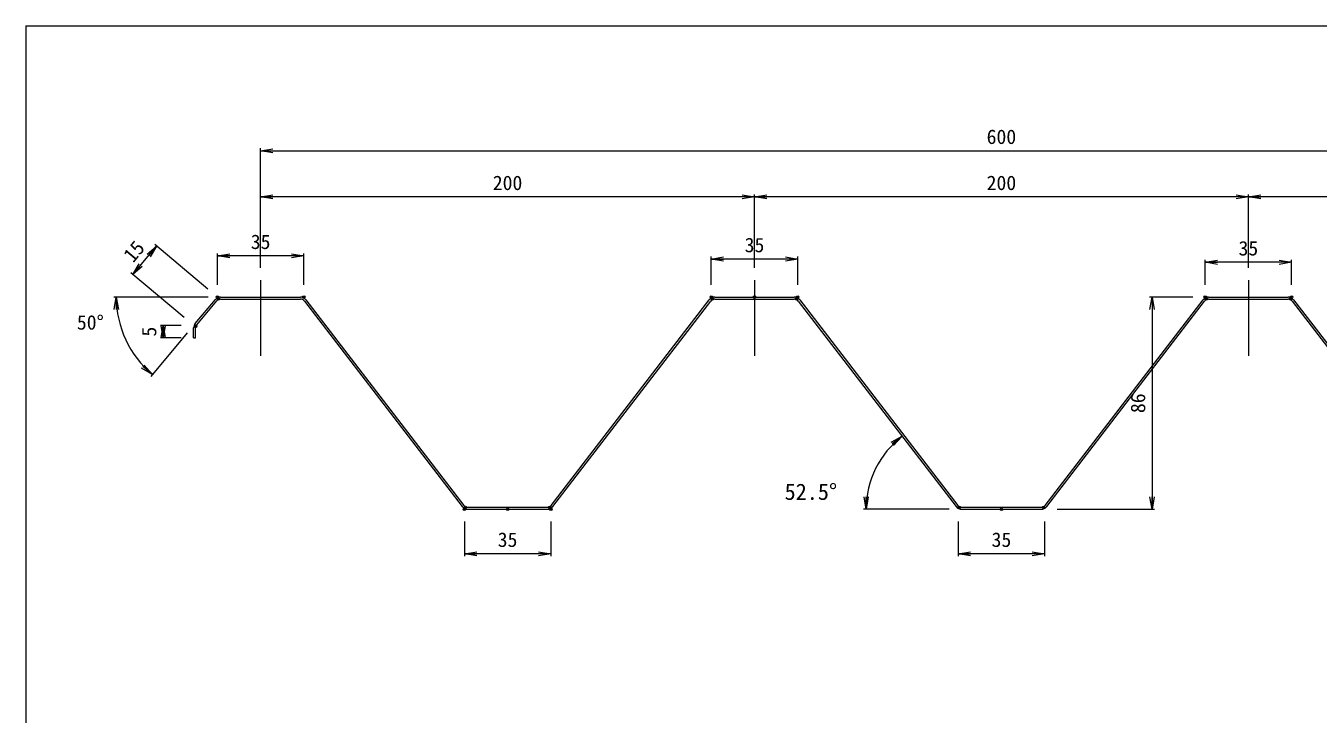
# Model space of a CAD drawing. Units: millimetres on the paper, with parts at other scales. Extents: x -208 to 189, y -140 to 139.
# Drawn here: x -208.4 to 53.2, y -0.1 to 139.4 of the extents above; entities that cross this region are included whole.
import ezdxf
from ezdxf.enums import TextEntityAlignment as Align

# ---------------------------------------------------------------- set-up
doc = ezdxf.new("R2010")
doc.units = ezdxf.units.MM
doc.header["$PDMODE"] = 32
doc.header["$PDSIZE"] = 0.5
for name, color, linetype, lineweight in [('0-0_寸法', 7, 'Continuous', 18), ('0-1_通り', 7, 'Continuous', 18), ('1-1', 7, 'Continuous', 18), ('F-F', 5, 'Continuous', 18)]:
    doc.layers.add(name, color=color, linetype=linetype, lineweight=lineweight)
doc.styles.add('ＭＳ ゴシック', font='')
doc.styles.get('ＭＳ ゴシック').set_extended_font_data('MS Gothic')

# ---------------------------------------------------------------- blocks, each defined once
blk = doc.blocks.new('_OPEN')
at = {"layer": '0-0_寸法'}
blk.add_line((0, 0), (-0.5, 0), dxfattribs=at)
blk.add_lwpolyline([(-0.5, 0.0833), (0, 0), (-0.5, -0.0833)], dxfattribs=at)
blk = doc.blocks.new('D2')
at = {"layer": '0-1_通り'}
for p, q in [((128.75, 214.906), (128.75, 220.626)), ((146.25, 220.126), (128.75, 220.126)), ((146.25, 214.906), (146.25, 220.626))]:
    blk.add_line(p, q, dxfattribs=at)
at = {"layer": '0-1_通り', "xscale": 5, "yscale": 5, "rotation": 180}
blk.add_blockref('_OPEN', (128.75, 220.126), dxfattribs=at)
at = {"layer": '0-1_通り', "xscale": 5, "yscale": 5}
blk.add_blockref('_OPEN', (146.25, 220.126), dxfattribs=at)
at = {"layer": '0-1_通り', "style": 'ＭＳ ゴシック'}
blk.add_text('35', height=2.933, dxfattribs=at).set_placement((135.5, 220.626), align=Align.BOTTOM_LEFT)
blk = doc.blocks.new('D3')
at = {"layer": '0-1_通り'}
for p, q in [((228.75, 214.906), (228.75, 219.964)), ((246.25, 214.906), (246.25, 219.964)), ((246.25, 219.464), (228.75, 219.464))]:
    blk.add_line(p, q, dxfattribs=at)
at = {"layer": '0-1_通り', "xscale": 5, "yscale": 5, "rotation": 180}
blk.add_blockref('_OPEN', (228.75, 219.464), dxfattribs=at)
at = {"layer": '0-1_通り', "xscale": 5, "yscale": 5}
blk.add_blockref('_OPEN', (246.25, 219.464), dxfattribs=at)
at = {"layer": '0-1_通り', "style": 'ＭＳ ゴシック'}
blk.add_text('35', height=2.933, dxfattribs=at).set_placement((235.5, 219.964), align=Align.BOTTOM_LEFT)
blk = doc.blocks.new('D5')
at = {"layer": '0-1_通り'}
for p, q in [((28.75, 214.906), (28.75, 221.277)), ((46.25, 220.777), (28.75, 220.777)), ((46.25, 214.906), (46.25, 221.277))]:
    blk.add_line(p, q, dxfattribs=at)
at = {"layer": '0-1_通り', "xscale": 5, "yscale": 5, "rotation": 180}
blk.add_blockref('_OPEN', (28.75, 220.777), dxfattribs=at)
at = {"layer": '0-1_通り', "xscale": 5, "yscale": 5}
blk.add_blockref('_OPEN', (46.25, 220.777), dxfattribs=at)
at = {"layer": '0-1_通り', "style": 'ＭＳ ゴシック'}
blk.add_text('35', height=2.933, dxfattribs=at).set_placement((35.5, 221.277), align=Align.BOTTOM_LEFT)
blk = doc.blocks.new('D7')
at = {"layer": '0-1_通り'}
for p, q in [((237.5, 218.312), (237.5, 233.22)), ((337.5, 218.312), (337.5, 233.22)), ((337.5, 232.72), (237.5, 232.72))]:
    blk.add_line(p, q, dxfattribs=at)
at = {"layer": '0-1_通り', "xscale": 5, "yscale": 5, "rotation": 180}
blk.add_blockref('_OPEN', (237.5, 232.72), dxfattribs=at)
at = {"layer": '0-1_通り', "xscale": 5, "yscale": 5}
blk.add_blockref('_OPEN', (337.5, 232.72), dxfattribs=at)
at = {"layer": '0-1_通り', "style": 'ＭＳ ゴシック'}
blk.add_text('200', height=2.933, dxfattribs=at).set_placement((284.5, 233.22), align=Align.BOTTOM_LEFT)
blk = doc.blocks.new('D8')
at = {"layer": '0-1_通り'}
for p, q in [((137.5, 218.312), (137.5, 233.22)), ((237.5, 218.312), (237.5, 233.22)), ((237.5, 232.72), (137.5, 232.72))]:
    blk.add_line(p, q, dxfattribs=at)
at = {"layer": '0-1_通り', "xscale": 5, "yscale": 5, "rotation": 180}
blk.add_blockref('_OPEN', (137.5, 232.72), dxfattribs=at)
at = {"layer": '0-1_通り', "xscale": 5, "yscale": 5}
blk.add_blockref('_OPEN', (237.5, 232.72), dxfattribs=at)
at = {"layer": '0-1_通り', "style": 'ＭＳ ゴシック'}
blk.add_text('200', height=2.933, dxfattribs=at).set_placement((184.5, 233.22), align=Align.BOTTOM_LEFT)
blk = doc.blocks.new('D9')
at = {"layer": '0-1_通り'}
for p, q in [((37.5, 218.728), (37.5, 233.22)), ((137.5, 218.312), (137.5, 233.22)), ((137.5, 232.72), (37.5, 232.72))]:
    blk.add_line(p, q, dxfattribs=at)
at = {"layer": '0-1_通り', "xscale": 5, "yscale": 5, "rotation": 180}
blk.add_blockref('_OPEN', (37.5, 232.72), dxfattribs=at)
at = {"layer": '0-1_通り', "xscale": 5, "yscale": 5}
blk.add_blockref('_OPEN', (137.5, 232.72), dxfattribs=at)
at = {"layer": '0-1_通り', "style": 'ＭＳ ゴシック'}
blk.add_text('200', height=2.933, dxfattribs=at).set_placement((84.5, 233.22), align=Align.BOTTOM_LEFT)
blk = doc.blocks.new('D10')
at = {"layer": '0-1_通り'}
for p, q in [((21.429, 206.661), (17.252, 206.661)), ((21.429, 204.161), (17.252, 204.161)), ((17.752, 204.161), (17.752, 206.661))]:
    blk.add_line(p, q, dxfattribs=at)
at = {"layer": '0-1_通り', "xscale": 5, "yscale": 5}
for p, rotation in [((17.752, 204.161), 270), ((17.752, 206.661), 90)]:
    blk.add_blockref('_OPEN', p, dxfattribs=dict(at, rotation=rotation))
at = {"layer": '0-1_通り', "style": 'ＭＳ ゴシック'}
blk.add_text('5', height=2.933, rotation=90, dxfattribs=at).set_placement((17.252, 204.411), align=Align.BOTTOM_LEFT)
blk = doc.blocks.new('D12')
at = {"layer": '0-1_通り'}
for p, q in [((226.25, 212.406), (217.488, 212.406)), ((217.988, 212.406), (217.988, 169.406)), ((198.75, 169.406), (218.488, 169.406))]:
    blk.add_line(p, q, dxfattribs=at)
at = {"layer": '0-1_通り', "xscale": 5, "yscale": 5}
for p, rotation in [((217.988, 212.406), 90), ((217.988, 169.406), 270)]:
    blk.add_blockref('_OPEN', p, dxfattribs=dict(at, rotation=rotation))
at = {"layer": '0-1_通り', "style": 'ＭＳ ゴシック'}
blk.add_text('86', height=2.933, rotation=90, dxfattribs=at).set_placement((217.488, 188.906), align=Align.BOTTOM_LEFT)
blk = doc.blocks.new('D13')
at = {"layer": '0-1_通り', "color": 6}
blk.add_line((176.94, 169.406), (159.589, 169.406), dxfattribs=at)
blk.add_arc((178.75, 169.406), 18.661, 127.50767, 180, dxfattribs=at)
at = {"layer": '0-1_通り', "xscale": 5, "yscale": 5}
for p, rotation in [((167.388, 184.209), 37.50767), ((160.089, 169.406), 270)]:
    blk.add_blockref('_OPEN', p, dxfattribs=dict(at, rotation=rotation))
at = {"layer": '0-1_通り', "style": 'ＭＳ ゴシック'}
blk.add_text('52.5%%d', height=3.299, dxfattribs=at).set_placement((143.595, 170.319), align=Align.BOTTOM_LEFT)
blk = doc.blocks.new('D15')
at = {"layer": '0-1_通り'}
for p, q in [((26.903, 212.406), (7.769, 212.406)), ((22.65, 205.136), (15.263, 196.333))]:
    blk.add_line(p, q, dxfattribs=at)
blk.add_arc((28.75, 212.406), 20.482, 180, 230.00012, dxfattribs=at)
at = {"layer": '0-1_通り', "xscale": 5, "yscale": 5}
for p, rotation in [((8.269, 212.406), 90), ((15.585, 196.716), 320.00012)]:
    blk.add_blockref('_OPEN', p, dxfattribs=dict(at, rotation=rotation))
at = {"layer": '0-1_通り', "style": 'ＭＳ ゴシック'}
blk.add_text('50%%d', height=2.933, dxfattribs=at).set_placement((0.288, 204.939), align=Align.BOTTOM_LEFT)
blk = doc.blocks.new('D16')
at = {"layer": '0-1_通り'}
for p, q in [((11.617, 216.992), (16.438, 222.737)), ((26.835, 214.013), (16.055, 223.058)), ((22.014, 208.268), (11.234, 217.313))]:
    blk.add_line(p, q, dxfattribs=at)
at = {"layer": '0-1_通り', "xscale": 5, "yscale": 5}
for p, rotation in [((16.438, 222.737), 50.00007), ((11.617, 216.992), 230.00007)]:
    blk.add_blockref('_OPEN', p, dxfattribs=dict(at, rotation=rotation))
at = {"layer": '0-1_通り', "style": 'ＭＳ ゴシック'}
blk.add_text('15', height=2.933, rotation=50, dxfattribs=at).set_placement((12.359, 218.654), align=Align.BOTTOM_LEFT)
blk = doc.blocks.new('D17')
at = {"layer": '0-1_通り'}
for p, q in [((37.5, 218.312), (37.5, 242.564)), ((37.5, 242.064), (337.5, 242.064))]:
    blk.add_line(p, q, dxfattribs=at)
at = {"layer": '0-1_通り', "xscale": 5, "yscale": 5, "rotation": 180}
blk.add_blockref('_OPEN', (37.5, 242.064), dxfattribs=at)
at = {"layer": '0-1_通り', "style": 'ＭＳ ゴシック'}
blk.add_text('600', height=2.933, dxfattribs=at).set_placement((184.5, 242.564), align=Align.BOTTOM_LEFT)
blk = doc.blocks.new('D18')
at = {"layer": '0-1_通り'}
for p, q in [((78.746, 166.906), (78.746, 159.899)), ((96.254, 166.906), (96.254, 159.899)), ((96.254, 160.399), (78.746, 160.399))]:
    blk.add_line(p, q, dxfattribs=at)
at = {"layer": '0-1_通り', "xscale": 5, "yscale": 5, "rotation": 180}
blk.add_blockref('_OPEN', (78.746, 160.399), dxfattribs=at)
at = {"layer": '0-1_通り', "xscale": 5, "yscale": 5}
blk.add_blockref('_OPEN', (96.254, 160.399), dxfattribs=at)
at = {"layer": '0-1_通り', "style": 'ＭＳ ゴシック'}
blk.add_text('35', height=2.933, dxfattribs=at).set_placement((85.5, 160.899), align=Align.BOTTOM_LEFT)
blk = doc.blocks.new('D19')
at = {"layer": '0-1_通り'}
for p, q in [((178.75, 166.906), (178.75, 159.899)), ((196.25, 166.906), (196.25, 159.899)), ((196.25, 160.399), (178.75, 160.399))]:
    blk.add_line(p, q, dxfattribs=at)
at = {"layer": '0-1_通り', "xscale": 5, "yscale": 5, "rotation": 180}
blk.add_blockref('_OPEN', (178.75, 160.399), dxfattribs=at)
at = {"layer": '0-1_通り', "xscale": 5, "yscale": 5}
blk.add_blockref('_OPEN', (196.25, 160.399), dxfattribs=at)
at = {"layer": '0-1_通り', "style": 'ＭＳ ゴシック'}
blk.add_text('35', height=2.933, dxfattribs=at).set_placement((185.5, 160.899), align=Align.BOTTOM_LEFT)

msp = doc.modelspace()

# ---------------------------------------------------------------- linework, layer by layer
at = {"layer": '1-1', "color": 3}
for p, q in [((-160.894, 87.868), (-160.894, 72.578)), ((-60.894, 87.868), (-60.894, 72.578)), ((39.106, 87.868), (39.106, 72.578))]:
    msp.add_line(p, q, dxfattribs=at)
at = {"layer": '1-1'}
for p, q in [((-174.138, 79.107), (-170.064, 83.962)), ((-168.992, 84.462), (-152.835, 84.462)), ((-168.992, 84.062), (-152.835, 84.062)), ((-151.724, 83.915), (-119.747, 42.254)), ((-102.041, 42.254), (-70.065, 83.915)), ((-68.954, 84.462), (-52.835, 84.462)), ((-68.954, 84.062), (-52.835, 84.062)), ((-51.724, 83.915), (-19.747, 42.254)), ((-2.041, 42.254), (29.935, 83.915)), ((31.046, 84.462), (47.165, 84.462)), ((31.046, 84.062), (47.165, 84.062)), ((48.276, 83.915), (80.253, 42.254)), ((-173.831, 78.85), (-169.758, 83.705)), ((-152.041, 83.671), (-120.065, 42.01)), ((-101.724, 42.01), (-69.747, 83.671)), ((-52.041, 83.671), (-20.065, 42.01)), ((-1.724, 42.01), (30.253, 83.671)), ((47.959, 83.671), (79.935, 42.01)), ((-174.465, 76.217), (-174.465, 78.207)), ((-118.954, 41.862), (-102.835, 41.862)), ((-118.954, 41.462), (-102.835, 41.462)), ((-18.954, 41.862), (-2.835, 41.862)), ((-18.954, 41.462), (-2.835, 41.462))]:
    msp.add_line(p, q, dxfattribs=at)
msp.add_lwpolyline([(-174.465, 76.217), (-174.065, 76.217), (-174.065, 78.207)], dxfattribs=at)
for centre, radius, start, end in [((-168.992, 83.062), 1.4, 90, 140.00003), ((-168.992, 83.062), 1, 90.00009, 140.00083), ((-152.835, 83.062), 1.4, 37.50768, 90), ((-152.835, 83.062), 1, 37.50768, 90), ((-68.954, 83.062), 1.4, 90, 142.49234), ((-68.954, 83.062), 1, 90, 142.49234), ((-52.835, 83.062), 1.4, 37.50767, 90), ((-52.835, 83.062), 1, 37.50767, 90), ((31.046, 83.062), 1.4, 90.00002, 142.49234), ((31.046, 83.062), 1, 90.00002, 142.49234), ((47.165, 83.062), 1.4, 37.50767, 90.00002), ((47.165, 83.062), 1, 37.50767, 90.00002), ((-173.065, 78.207), 1.4, 140.0007, 180.00077), ((-173.065, 78.207), 1, 140.0007, 180.00077), ((-118.954, 42.862), 1.4, 217.50768, 270), ((-118.954, 42.862), 1, 217.50768, 270), ((-102.835, 42.862), 1, 270, 322.49234), ((-102.835, 42.862), 1.4, 270, 322.49234), ((-18.954, 42.862), 1.4, 217.50767, 270), ((-18.954, 42.862), 1, 217.50767, 270), ((-2.835, 42.862), 1, 270, 322.49234), ((-2.835, 42.862), 1.4, 270, 322.49234)]:
    msp.add_arc(centre, radius, start, end, dxfattribs=at)
for p in [(-169.644, 84.462), (-169.458, 84.062), (-152.144, 84.462), (-152.144, 84.462), (-69.644, 84.462), (-52.144, 84.462), (30.356, 84.462), (47.856, 84.462), (-174.065, 78.571), (-119.447, 41.862), (-102.342, 41.862), (-19.447, 41.862), (-2.342, 41.862)]:
    msp.add_point(p, dxfattribs=at)
at = {"layer": '1-1', "color": 1}
for p in [(-69.644, 84.462), (-69.644, 84.462), (-69.443, 84.062), (-60.894, 84.462), (-52.346, 84.062), (-52.144, 84.462), (-52.144, 84.462), (30.356, 84.462), (30.557, 84.062), (47.654, 84.062), (47.856, 84.462), (47.856, 84.462), (-119.447, 41.862), (-119.447, 41.862), (-102.342, 41.862), (-102.342, 41.862), (-19.447, 41.862), (-2.342, 41.862), (-119.648, 41.462), (-110.894, 41.462), (-102.141, 41.462), (-10.894, 41.462)]:
    msp.add_point(p, dxfattribs=at)
at = {"layer": 'F-F', "color": 7}
for p, q in [((-208.437, 139.449), (-208.437, -139.581)), ((-208.437, 139.439), (189.163, 139.439)), ((-208.427, 139.449), (-208.427, -139.581))]:
    msp.add_line(p, q, dxfattribs=at)

# ---------------------------------------------------------------- block references
at = {"layer": '1-1'}
for name in ['D17', 'D9', 'D8', 'D7', 'D5', 'D16', 'D2', 'D3', 'D15', 'D12', 'D10', 'D13', 'D18', 'D19']:
    msp.add_blockref(name, (-198.394, -127.944), dxfattribs=at)

doc.saveas('drawing.dxf')
